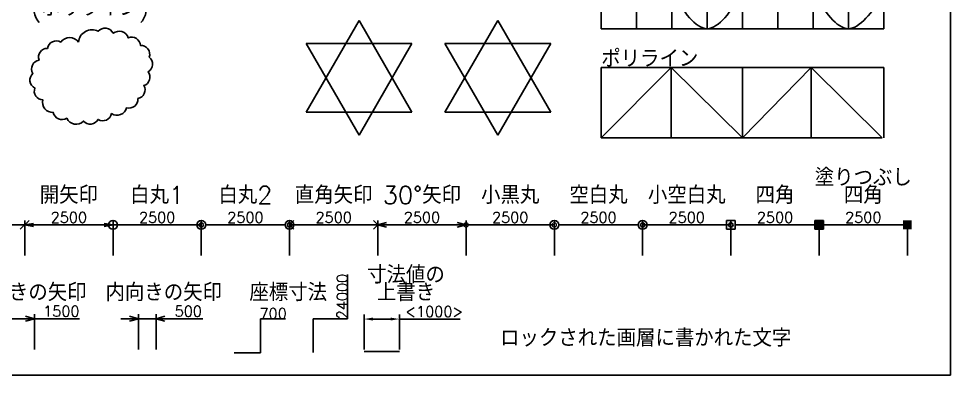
# Model space of a CAD drawing. Extents: x 0 to 42051, y -272 to 29762.
# Drawn here: x 15662 to 42051, y 0 to 10172 of the extents above; entities that cross this region are included whole.
import ezdxf
from ezdxf.enums import TextEntityAlignment as Align

# ---------------------------------------------------------------- set-up
doc = ezdxf.new("R2010")
doc.units = 0
doc.header["$LTSCALE"] = 100
doc.header["$MEASUREMENT"] = 0
doc.header["$PDMODE"] = 3
doc.header["$PDSIZE"] = 300
doc.layers.get('0').update_dxf_attribs({"linetype": 'CONTINUOUS'})
doc.layers.get('DEFPOINTS').update_dxf_attribs({"linetype": 'CONTINUOUS'})
doc.layers.add('1', color=7, linetype='CONTINUOUS')
doc.layers.add('ロックされた画層', color=7, linetype='CONTINUOUS')
doc.styles.add('KANJI', font='TXT.shx', dxfattribs={"height": 500, "bigfont": 'BIGFONT.shx'})
doc.styles.get("Standard").update_dxf_attribs({"font": 'txt.shx', "height": 300})
doc.dimstyles.new('ISO-25', dxfattribs={"dimtxt": 2.5, "dimasz": 2.5, "dimexe": 1.25, "dimexo": 0.625, "dimtad": 1, "dimtxsty": 'STANDARD', "dimcen": 2.5, "dimazin": 3, "dimtfac": 1, "dimtmove": 0, "dimatfit": 3})

# ---------------------------------------------------------------- blocks, each defined once
blk = doc.blocks.new('*U1')
at = {"layer": '1', "color": 7, "linetype": 'CONTINUOUS'}
for p, q in [((42000, 0), (42000, 29700)), ((0, 0), (42000, 0))]:
    blk.add_line(p, q, dxfattribs=at)
blk = doc.blocks.new('NONAME')
for p, q in [((19339, 5012), (21839, 9343)), ((24339, 5012), (21839, 9343)), ((19339, 8260), (24339, 8260)), ((19339, 8260), (21839, 3930)), ((24339, 8260), (21839, 3930)), ((24339, 5012), (19339, 5012))]:
    blk.add_line(p, q)
blk = doc.blocks.new('_OBLIQUE')
at = {"color": 0, "linetype": 'BYBLOCK'}
blk.add_line((-0.5, -0.5), (0.5, 0.5), dxfattribs=at)
blk = doc.blocks.new('*D19')
at = {"color": 0}
for p, q in [((13335, 3454), (13335, 4448)), ((13335, 4323), (15835, 4323)), ((15835, 3454), (15835, 4448))]:
    blk.add_line(p, q, dxfattribs=at)
at = {"layer": 'DEFPOINTS', "color": 0}
for p in [(15835, 4323), (13335, 3392), (15835, 3392)]:
    blk.add_point(p, dxfattribs=at)
at = {"color": 0, "xscale": 250, "yscale": 250, "zscale": 250, "rotation": 180}
blk.add_blockref('_OBLIQUE', (13335, 4323), dxfattribs=at)
at = {"color": 0, "xscale": 250, "yscale": 250, "zscale": 250}
blk.add_blockref('_OBLIQUE', (15835, 4323), dxfattribs=at)
at = {"color": 0, "insert": (14585, 4536), "char_height": 300, "attachment_point": 5}
blk.add_mtext('2500', dxfattribs=at)
blk = doc.blocks.new('_OPEN')
at = {"color": 0, "linetype": 'BYBLOCK'}
for p, q in [((-1, 0.17), (0, 0)), ((-1, -0.17), (0, 0)), ((0, 0), (-1, 0))]:
    blk.add_line(p, q, dxfattribs=at)
blk = doc.blocks.new('*D21')
at = {"color": 0}
for p, q in [((15835, 3454), (15835, 4448)), ((16085, 4323), (18085, 4323)), ((18335, 3454), (18335, 4448))]:
    blk.add_line(p, q, dxfattribs=at)
at = {"layer": 'DEFPOINTS', "color": 0}
for p in [(18335, 4323), (15835, 3392), (18335, 3392)]:
    blk.add_point(p, dxfattribs=at)
at = {"color": 0, "xscale": 250, "yscale": 250, "zscale": 250, "rotation": 180}
blk.add_blockref('_OPEN', (15835, 4323), dxfattribs=at)
at = {"color": 0, "xscale": 250, "yscale": 250, "zscale": 250}
blk.add_blockref('_OPEN', (18335, 4323), dxfattribs=at)
at = {"color": 0, "insert": (17085, 4536), "char_height": 300, "attachment_point": 5}
blk.add_mtext('2500', dxfattribs=at)
blk = doc.blocks.new('_ORIGIN')
at = {"color": 0, "linetype": 'BYBLOCK'}
blk.add_line((0, 0), (-1, 0), dxfattribs=at)
blk.add_circle((0, 0), 0.5, dxfattribs=at)
blk = doc.blocks.new('*D23')
at = {"color": 0}
for p, q in [((18335, 3454), (18335, 4448)), ((18585, 4323), (20585, 4323)), ((20835, 3454), (20835, 4448))]:
    blk.add_line(p, q, dxfattribs=at)
at = {"layer": 'DEFPOINTS', "color": 0}
for p in [(20835, 4323), (18335, 3392), (20835, 3392)]:
    blk.add_point(p, dxfattribs=at)
at = {"color": 0, "xscale": 250, "yscale": 250, "zscale": 250, "rotation": 180}
blk.add_blockref('_ORIGIN', (18335, 4323), dxfattribs=at)
at = {"color": 0, "xscale": 250, "yscale": 250, "zscale": 250}
blk.add_blockref('_ORIGIN', (20835, 4323), dxfattribs=at)
at = {"color": 0, "insert": (19585, 4536), "char_height": 300, "attachment_point": 5}
blk.add_mtext('2500', dxfattribs=at)
blk = doc.blocks.new('_ORIGIN2')
at = {"color": 0, "linetype": 'BYBLOCK'}
blk.add_line((-0.5, 0), (-1, 0), dxfattribs=at)
for radius in [0.5, 0.25]:
    blk.add_circle((0, 0), radius, dxfattribs=at)
blk = doc.blocks.new('*D25')
at = {"color": 0}
for p, q in [((20835, 3454), (20835, 4448)), ((21085, 4323), (23085, 4323)), ((23335, 3454), (23335, 4448))]:
    blk.add_line(p, q, dxfattribs=at)
at = {"layer": 'DEFPOINTS', "color": 0}
for p in [(23335, 4323), (20835, 3392), (23335, 3392)]:
    blk.add_point(p, dxfattribs=at)
at = {"color": 0, "xscale": 250, "yscale": 250, "zscale": 250, "rotation": 180}
blk.add_blockref('_ORIGIN2', (20835, 4323), dxfattribs=at)
at = {"color": 0, "xscale": 250, "yscale": 250, "zscale": 250}
blk.add_blockref('_ORIGIN2', (23335, 4323), dxfattribs=at)
at = {"color": 0, "insert": (22085, 4536), "char_height": 300, "attachment_point": 5}
blk.add_mtext('2500', dxfattribs=at)
blk = doc.blocks.new('_OPEN90')
at = {"color": 0, "linetype": 'BYBLOCK'}
for p, q in [((0, 0), (-1, 0)), ((-0.5, 0.5), (0, 0)), ((0, 0), (-0.5, -0.5))]:
    blk.add_line(p, q, dxfattribs=at)
blk = doc.blocks.new('*D27')
at = {"color": 0}
for p, q in [((23335, 3454), (23335, 4448)), ((23585, 4323), (25585, 4323)), ((25835, 3454), (25835, 4448))]:
    blk.add_line(p, q, dxfattribs=at)
at = {"layer": 'DEFPOINTS', "color": 0}
for p in [(25835, 4323), (23335, 3392), (25835, 3392)]:
    blk.add_point(p, dxfattribs=at)
at = {"color": 0, "xscale": 250, "yscale": 250, "zscale": 250, "rotation": 180}
blk.add_blockref('_OPEN90', (23335, 4323), dxfattribs=at)
at = {"color": 0, "xscale": 250, "yscale": 250, "zscale": 250}
blk.add_blockref('_OPEN90', (25835, 4323), dxfattribs=at)
at = {"color": 0, "insert": (24585, 4536), "char_height": 300, "attachment_point": 5}
blk.add_mtext('2500', dxfattribs=at)
blk = doc.blocks.new('_OPEN30')
at = {"color": 0, "linetype": 'BYBLOCK'}
for p, q in [((-1, 0.27), (0, 0)), ((0, 0), (-1, -0.27)), ((0, 0), (-1, 0))]:
    blk.add_line(p, q, dxfattribs=at)
blk = doc.blocks.new('*D29')
at = {"color": 0}
for p, q in [((25835, 3454), (25835, 4448)), ((26085, 4323), (28085, 4323)), ((28335, 3454), (28335, 4448))]:
    blk.add_line(p, q, dxfattribs=at)
at = {"layer": 'DEFPOINTS', "color": 0}
for p in [(28335, 4323), (25835, 3392), (28335, 3392)]:
    blk.add_point(p, dxfattribs=at)
at = {"color": 0, "xscale": 250, "yscale": 250, "zscale": 250, "rotation": 180}
blk.add_blockref('_OPEN30', (25835, 4323), dxfattribs=at)
at = {"color": 0, "xscale": 250, "yscale": 250, "zscale": 250}
blk.add_blockref('_OPEN30', (28335, 4323), dxfattribs=at)
at = {"color": 0, "insert": (27085, 4536), "char_height": 300, "attachment_point": 5}
blk.add_mtext('2500', dxfattribs=at)
blk = doc.blocks.new('_DOTSMALL')
at = {"color": 0, "linetype": 'BYBLOCK', "const_width": 0.5}
blk.add_lwpolyline([(-0.0625, 0, 1), (0.0625, 0, 1)], format="xyb", close=True, dxfattribs=at)
blk = doc.blocks.new('*D31')
at = {"color": 0}
for p, q in [((28335, 3454), (28335, 4448)), ((28335, 4323), (30835, 4323)), ((30835, 3454), (30835, 4448))]:
    blk.add_line(p, q, dxfattribs=at)
at = {"layer": 'DEFPOINTS', "color": 0}
for p in [(30835, 4323), (28335, 3392), (30835, 3392)]:
    blk.add_point(p, dxfattribs=at)
at = {"color": 0, "xscale": 250, "yscale": 250, "zscale": 250, "rotation": 180}
blk.add_blockref('_DOTSMALL', (28335, 4323), dxfattribs=at)
at = {"color": 0, "xscale": 250, "yscale": 250, "zscale": 250}
blk.add_blockref('_DOTSMALL', (30835, 4323), dxfattribs=at)
at = {"color": 0, "insert": (29585, 4536), "char_height": 300, "attachment_point": 5}
blk.add_mtext('2500', dxfattribs=at)
blk = doc.blocks.new('_DOTBLANK')
at = {"color": 0, "linetype": 'BYBLOCK'}
blk.add_line((-0.5, 0), (-1, 0), dxfattribs=at)
blk.add_circle((0, 0), 0.5, dxfattribs=at)
blk = doc.blocks.new('*D33')
at = {"color": 0}
for p, q in [((30835, 3454), (30835, 4448)), ((31085, 4323), (33085, 4323)), ((33335, 3454), (33335, 4448))]:
    blk.add_line(p, q, dxfattribs=at)
at = {"layer": 'DEFPOINTS', "color": 0}
for p in [(33335, 4323), (30835, 3392), (33335, 3392)]:
    blk.add_point(p, dxfattribs=at)
at = {"color": 0, "xscale": 250, "yscale": 250, "zscale": 250, "rotation": 180}
blk.add_blockref('_DOTBLANK', (30835, 4323), dxfattribs=at)
at = {"color": 0, "xscale": 250, "yscale": 250, "zscale": 250}
blk.add_blockref('_DOTBLANK', (33335, 4323), dxfattribs=at)
at = {"color": 0, "insert": (32085, 4536), "char_height": 300, "attachment_point": 5}
blk.add_mtext('2500', dxfattribs=at)
blk = doc.blocks.new('_SMALL')
at = {"color": 0, "linetype": 'BYBLOCK'}
blk.add_circle((0, 0), 0.25, dxfattribs=at)
blk = doc.blocks.new('*D35')
at = {"color": 0}
for p, q in [((33335, 3454), (33335, 4448)), ((33335, 4323), (35835, 4323)), ((35835, 3454), (35835, 4448))]:
    blk.add_line(p, q, dxfattribs=at)
at = {"layer": 'DEFPOINTS', "color": 0}
for p in [(35835, 4323), (33335, 3392), (35835, 3392)]:
    blk.add_point(p, dxfattribs=at)
at = {"color": 0, "xscale": 250, "yscale": 250, "zscale": 250, "rotation": 180}
blk.add_blockref('_SMALL', (33335, 4323), dxfattribs=at)
at = {"color": 0, "xscale": 250, "yscale": 250, "zscale": 250}
blk.add_blockref('_SMALL', (35835, 4323), dxfattribs=at)
at = {"color": 0, "insert": (34585, 4536), "char_height": 300, "attachment_point": 5}
blk.add_mtext('2500', dxfattribs=at)
blk = doc.blocks.new('_BOXBLANK')
at = {"color": 0, "linetype": 'BYBLOCK'}
for p, q in [((-0.5, 0), (-1, 0)), ((0.5, 0.5), (-0.5, 0.5)), ((-0.5, 0.5), (-0.5, -0.5)), ((0.5, -0.5), (0.5, 0.5)), ((-0.5, -0.5), (0.5, -0.5))]:
    blk.add_line(p, q, dxfattribs=at)
blk = doc.blocks.new('*D37')
at = {"color": 0}
for p, q in [((35835, 3454), (35835, 4448)), ((36085, 4323), (38085, 4323)), ((38335, 3454), (38335, 4448))]:
    blk.add_line(p, q, dxfattribs=at)
at = {"layer": 'DEFPOINTS', "color": 0}
for p in [(38335, 4323), (35835, 3392), (38335, 3392)]:
    blk.add_point(p, dxfattribs=at)
at = {"color": 0, "xscale": 250, "yscale": 250, "zscale": 250, "rotation": 180}
blk.add_blockref('_BOXBLANK', (35835, 4323), dxfattribs=at)
at = {"color": 0, "xscale": 250, "yscale": 250, "zscale": 250}
blk.add_blockref('_BOXBLANK', (38335, 4323), dxfattribs=at)
at = {"color": 0, "insert": (37085, 4536), "char_height": 300, "attachment_point": 5}
blk.add_mtext('2500', dxfattribs=at)
blk = doc.blocks.new('_BOXFILLED')
at = {"color": 0, "linetype": 'BYBLOCK'}
blk.add_line((-0.5, 0), (-1, 0), dxfattribs=at)
blk.add_solid([(-0.5, 0.5), (0.5, 0.5), (-0.5, -0.5), (0.5, -0.5)], dxfattribs=at)
blk = doc.blocks.new('*D39')
at = {"color": 0}
for p, q in [((38335, 3454), (38335, 4448)), ((38585, 4323), (40585, 4323)), ((40835, 3454), (40835, 4448))]:
    blk.add_line(p, q, dxfattribs=at)
at = {"layer": 'DEFPOINTS', "color": 0}
for p in [(40835, 4323), (38335, 3392), (40835, 3392)]:
    blk.add_point(p, dxfattribs=at)
at = {"color": 0, "xscale": 250, "yscale": 250, "zscale": 250, "rotation": 180}
blk.add_blockref('_BOXFILLED', (38335, 4323), dxfattribs=at)
at = {"color": 0, "xscale": 250, "yscale": 250, "zscale": 250}
blk.add_blockref('_BOXFILLED', (40835, 4323), dxfattribs=at)
at = {"color": 0, "insert": (39585, 4536), "char_height": 300, "attachment_point": 5}
blk.add_mtext('2500', dxfattribs=at)
blk = doc.blocks.new('*D49')
at = {"color": 0}
for p, q in [((14609, 795), (14609, 1789)), ((14859, 1664), (15859, 1664)), ((16109, 795), (16109, 1789)), ((16109, 1664), (17384, 1664))]:
    blk.add_line(p, q, dxfattribs=at)
at = {"layer": 'DEFPOINTS', "color": 0}
for p in [(16109, 1664), (14609, 732), (16109, 732)]:
    blk.add_point(p, dxfattribs=at)
at = {"color": 0, "xscale": 250, "yscale": 250, "zscale": 250, "rotation": 180}
blk.add_blockref('_OPEN30', (14609, 1664), dxfattribs=at)
at = {"color": 0, "xscale": 250, "yscale": 250, "zscale": 250}
blk.add_blockref('_OPEN30', (16109, 1664), dxfattribs=at)
at = {"color": 0, "insert": (16871, 1876), "char_height": 300, "attachment_point": 5}
blk.add_mtext('1500', dxfattribs=at)
blk = doc.blocks.new('*D50')
at = {"color": 0}
for p, q in [((18805, 1664), (18555, 1664)), ((19055, 795), (19055, 1789)), ((19055, 1664), (19555, 1664)), ((19555, 795), (19555, 1789)), ((19805, 1664), (20880, 1664))]:
    blk.add_line(p, q, dxfattribs=at)
at = {"layer": 'DEFPOINTS', "color": 0}
for p in [(19555, 1664), (19055, 732), (19555, 732)]:
    blk.add_point(p, dxfattribs=at)
at = {"color": 0, "xscale": 250, "yscale": 250, "zscale": 250}
blk.add_blockref('_OPEN30', (19055, 1664), dxfattribs=at)
at = {"color": 0, "xscale": 250, "yscale": 250, "zscale": 250, "rotation": 180}
blk.add_blockref('_OPEN30', (19555, 1664), dxfattribs=at)
at = {"color": 0, "insert": (20467, 1876), "char_height": 300, "attachment_point": 5}
blk.add_mtext('500', dxfattribs=at)
blk = doc.blocks.new('*D57')
at = {"layer": '1', "color": 0}
for p, q in [((24978, 1662), (24978, 2917)), ((24000, 1657), (24978, 1662)), ((24000, 704), (24000, 1657))]:
    blk.add_line(p, q, dxfattribs=at)
at = {"layer": 'DEFPOINTS', "color": 0}
for p in [(24978, 1667), (24000, 703), (0, 0)]:
    blk.add_point(p, dxfattribs=at)
at = {"layer": '1', "color": 0, "insert": (24828, 2292), "char_height": 300, "attachment_point": 5, "rotation": 90}
blk.add_mtext('24000', dxfattribs=at)
blk = doc.blocks.new('*D58')
at = {"layer": '1', "color": 0}
for p, q in [((25446, 795), (25446, 1779)), ((25696, 1654), (26196, 1654)), ((26446, 795), (26446, 1779)), ((26446, 1654), (28171, 1654))]:
    blk.add_line(p, q, dxfattribs=at)
for points in [[(25696, 1695), (25696, 1612), (25446, 1654)], [(26196, 1695), (26196, 1612), (26446, 1654)]]:
    blk.add_solid(points, dxfattribs=at)
at = {"layer": 'DEFPOINTS', "color": 0}
for p in [(26446, 1654), (25446, 732), (26446, 732)]:
    blk.add_point(p, dxfattribs=at)
at = {"layer": '1', "color": 0, "insert": (27434, 1866), "char_height": 300, "attachment_point": 5}
blk.add_mtext('<1000>', dxfattribs=at)
blk = doc.blocks.new('*D59')
at = {"layer": '1', "color": 0}
for p, q in [((22510, 700), (22515, 1660)), ((22515, 1660), (23220, 1660)), ((21763, 700), (22510, 700))]:
    blk.add_line(p, q, dxfattribs=at)
at = {"layer": 'DEFPOINTS', "color": 0}
for p in [(22520, 1660), (21762, 700), (0, 0)]:
    blk.add_point(p, dxfattribs=at)
at = {"layer": '1', "color": 0, "insert": (22870, 1811), "char_height": 300, "attachment_point": 5}
blk.add_mtext('700', dxfattribs=at)

msp = doc.modelspace()

# ---------------------------------------------------------------- linework, layer by layer
for p, q in [((32162.959, 11886.191), (32162.959, 9886.191)), ((33162.959, 11886.191), (33162.959, 9886.191)), ((34162.959, 11886.191), (34162.959, 9886.191)), ((35162.959, 11886.191), (35162.959, 9886.191)), ((36162.959, 11886.191), (36162.959, 9886.191)), ((37162.959, 11886.191), (37162.959, 9886.191)), ((38162.959, 11886.191), (38162.959, 9886.191)), ((39162.959, 11886.191), (39162.959, 9886.191)), ((40162.959, 11886.191), (40162.959, 9886.191)), ((27731.972, 7516.922), (29231.972, 10114.998)), ((30731.972, 7516.922), (29231.972, 10114.998)), ((32162.959, 9886.191), (40162.959, 9886.191)), ((27731.972, 9465.479), (29231.972, 6867.403)), ((27731.972, 9465.479), (30731.972, 9465.479)), ((30731.972, 9465.479), (29231.972, 6867.403)), ((32162.959, 8789.516), (40162.959, 8789.516)), ((32162.959, 8789.516), (32162.959, 6789.516)), ((34144.217, 8789.516), (34144.217, 6789.516)), ((36162.959, 6789.516), (36162.959, 8789.516)), ((38110.784, 8789.516), (38110.784, 6789.516)), ((40162.959, 8789.516), (40162.959, 6789.516)), ((30731.972, 7516.922), (27731.972, 7516.922)), ((32162.959, 6789.516), (40118.791, 6789.516))]:
    msp.add_line(p, q)
msp.add_lwpolyline([(32162.959, 6789.516), (34144.217, 8789.516), (36162.959, 6789.516), (38110.784, 8789.516), (40118.791, 6789.516)])
msp.add_open_spline([(32162.959, 10886.191), (32496.292, 11386.191), (33162.957, 12386.191), (34162.969, 10886.191), (35162.925, 9386.193), (36163.089, 10886.185), (37162.474, 12386.215), (38164.769, 10886.101), (39148.184, 9398.66), (39827.483, 10361.514), (40162.959, 10837.027)], degree=3, knots=[0, 0, 0, 0, 1414.213562373, 2828.427124746, 4242.640687119, 5656.854249492, 7071.067811865, 8485.281374239, 9899.494936612, 11279.382352004, 11279.382352004, 11279.382352004, 11279.382352004])
at = {"layer": '1'}
msp.add_line((25446.295, 732.418), (26446.295, 732.418), dxfattribs=at)
msp.add_lwpolyline([(17355.649, 9506.927, 0.52056705), (16857.009, 9506.927, 0.52056705), (16477.093, 9328.999, 0.52056705), (16239.646, 8996.866, 0.52056705), (16061.56, 8617.285, 0.52056705), (16120.922, 8202.119, 0.52056705), (16346.497, 7869.985, 0.52056705), (16643.306, 7514.128, 0.52056705), (17023.222, 7348.062, 0.52056705), (17498.117, 7265.029, 0.52056705), (17913.651, 7312.476, 0.52056705), (18293.567, 7478.543, 0.52056705), (18720.972, 7644.609, 0.52056705), (19041.527, 7905.571, 0.52056705), (19207.74, 8273.29, 0.52056705), (19326.464, 8664.733, 0.52056705), (19362.081, 9079.899, 0.52056705), (19112.761, 9412.032, 0.52056705), (18768.462, 9625.546, 0.52056705), (18341.056, 9756.027, 0.52056705), (17913.651, 9815.337, 0.52056705)], format="xyb", close=True, dxfattribs=at)

# ---------------------------------------------------------------- block references
at = {"xscale": 0.6, "yscale": 0.6, "zscale": 0.6}
msp.add_blockref('NONAME', (12199.759, 4508.979), dxfattribs=at)
at = {"layer": '1', "color": 7, "linetype": 'CONTINUOUS'}
msp.add_blockref('*U1', (51.46, 61.755), dxfattribs=at)

# ---------------------------------------------------------------- texts
at = {"style": 'KANJI'}
msp.add_text('ポリライン', height=500, dxfattribs=at).set_placement((32162.959, 8789.516))
for s, p in [('塗りつぶし', (39584.832, 5419.628)), ('開矢印', (17084.832, 4919.628)), ('白丸1', (19584.832, 4919.628)), ('白丸2', (22084.832, 4919.628)), ('直角矢印', (24584.832, 4919.628)), ('30°矢印', (27084.832, 4919.628)), ('小黒丸', (29584.832, 4919.628)), ('空白丸', (32084.832, 4919.628)), ('小空白丸', (34584.832, 4919.628)), ('四角', (37084.832, 4919.628)), ('四角', (39584.832, 4919.628)), ('寸法値の', (26632.999, 2661.685)), ('外向きの矢印', (15936.089, 2161.685)), ('内向きの矢印', (19771.729, 2161.685)), ('座標寸法', (23297.634, 2161.685)), ('上書き', (26632.999, 2161.685))]:
    msp.add_text(s, height=500, dxfattribs=at).set_placement(p, align=Align.CENTER)
at = {"layer": '1', "style": 'KANJI'}
msp.add_text('(ポリライン)', height=500, dxfattribs=at).set_placement((17684.061, 10232.278), align=Align.CENTER)
at = {"layer": 'ロックされた画層', "style": 'KANJI'}
msp.add_text('ロックされた画層に書かれた文字', height=500, dxfattribs=at).set_placement((29297.88, 869.538))

# ---------------------------------------------------------------- dimensions: what is measured, and where the dimension line sits
for base, p1, p2, override, picture, middle in [((15834.832, 4323.355), (13334.832, 3391.885), (15834.832, 3391.885), {"dimscale": 100, "dimblk1": 'OBLIQUE', "dimblk2": 'OBLIQUE', "dimsah": 1}, '*D19', (14584.832, 4535.855)), ((18334.832, 4323.355), (15834.832, 3391.885), (18334.832, 3391.885), {"dimscale": 100, "dimblk1": 'OPEN', "dimblk2": 'OPEN', "dimsah": 1}, '*D21', (17084.832, 4535.855)), ((20834.832, 4323.355), (18334.832, 3391.885), (20834.832, 3391.885), {"dimscale": 100, "dimblk1": 'ORIGIN', "dimblk2": 'ORIGIN', "dimsah": 1}, '*D23', (19584.832, 4535.855)), ((23334.832, 4323.355), (20834.832, 3391.885), (23334.832, 3391.885), {"dimscale": 100, "dimblk1": 'ORIGIN2', "dimblk2": 'ORIGIN2', "dimsah": 1}, '*D25', (22084.832, 4535.855)), ((25834.832, 4323.355), (23334.832, 3391.885), (25834.832, 3391.885), {"dimscale": 100, "dimblk1": 'OPEN90', "dimblk2": 'OPEN90', "dimsah": 1}, '*D27', (24584.832, 4535.855)), ((28334.832, 4323.355), (25834.832, 3391.885), (28334.832, 3391.885), {"dimscale": 100, "dimblk1": 'OPEN30', "dimblk2": 'OPEN30', "dimsah": 1}, '*D29', (27084.832, 4535.855)), ((30834.832, 4323.355), (28334.832, 3391.885), (30834.832, 3391.885), {"dimscale": 100, "dimblk1": 'DOTSMALL', "dimblk2": 'DOTSMALL', "dimsah": 1}, '*D31', (29584.832, 4535.855)), ((33334.832, 4323.355), (30834.832, 3391.885), (33334.832, 3391.885), {"dimscale": 100, "dimblk1": 'DOTBLANK', "dimblk2": 'DOTBLANK', "dimsah": 1}, '*D33', (32084.832, 4535.855)), ((35834.832, 4323.355), (33334.832, 3391.885), (35834.832, 3391.885), {"dimscale": 100, "dimblk1": 'SMALL', "dimblk2": 'SMALL', "dimsah": 1}, '*D35', (34584.832, 4535.855)), ((38334.832, 4323.355), (35834.832, 3391.885), (38334.832, 3391.885), {"dimscale": 100, "dimblk1": 'BOXBLANK', "dimblk2": 'BOXBLANK', "dimsah": 1}, '*D37', (37084.832, 4535.855)), ((40834.832, 4323.355), (38334.832, 3391.885), (40834.832, 3391.885), {"dimscale": 100, "dimblk1": 'BOXFILLED', "dimblk2": 'BOXFILLED', "dimsah": 1}, '*D39', (39584.832, 4535.855))]:
    dim = msp.add_linear_dim(base=base, p1=p1, p2=p2, dimstyle='ISO-25', override=override)
    dim.commit()
    dim.dimension.update_dxf_attribs({"geometry": picture, "text_midpoint": middle})
for base, p1, p2, override, picture, middle in [((16108.826, 1663.887), (14608.826, 732.418), (16108.826, 732.418), {"dimscale": 100, "dimblk1": 'OPEN30', "dimblk2": 'OPEN30', "dimsah": 1}, '*D49', (16871.326, 1663.887)), ((19554.681, 1663.887), (19054.681, 732.418), (19554.681, 732.418), {"dimscale": 100, "dimblk1": 'OPEN30', "dimblk2": 'OPEN30', "dimsah": 1, "dimtmove": 0}, '*D50', (20467.181, 1663.887))]:
    dim = msp.add_linear_dim(base=base, p1=p1, p2=p2, dimstyle='ISO-25', override=override)
    dim.commit()
    dim.dimension.update_dxf_attribs({"geometry": picture, "text_midpoint": middle, "dimtype": 160})
at = {"layer": '1'}
for feature_location, offset, dtype, picture, middle in [((24000, 703.364), (978.463, 963.411), 1, '*D57', (24827.838, 2292.4)), ((21761.908, 700), (757.795, 960.401), 0, '*D59', (22870.327, 1811.026))]:
    dim = msp.add_ordinate_dim(feature_location=feature_location, offset=offset, dtype=dtype, origin=(0, 0), dimstyle='ISO-25', dxfattribs=at)
    dim.commit()
    dim.dimension.update_dxf_attribs({"geometry": picture, "text_midpoint": middle})
dim = msp.add_linear_dim(base=(26446.295, 1653.666), p1=(25446.295, 732.418), p2=(26446.295, 732.418), text='<<>>', dimstyle='ISO-25', override={"dimscale": 100}, dxfattribs=at)
dim.commit()
dim.dimension.update_dxf_attribs({"geometry": '*D58', "text_midpoint": (27433.795, 1653.666), "dimtype": 160})

doc.saveas('drawing.dxf')
